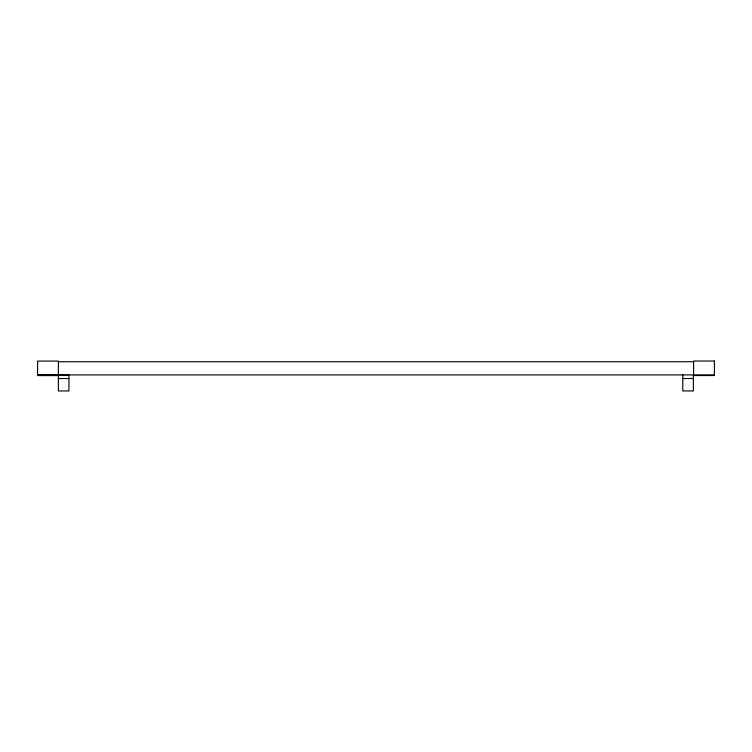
<?xml version="1.0" encoding="UTF-8"?>
<svg xmlns="http://www.w3.org/2000/svg" width="752" height="752" viewBox="0 0 752 752"><rect width="100%" height="100%" fill="white"/><g stroke="black" fill="none" stroke-linecap="round" stroke-linejoin="round"><path stroke-width="1.13" d="M58.412 361.74L693.438 361.74M38.455 374.919L714.4 374.91M37.6 374.966L68.93 374.966L68.93 390.974L58.383 390.974L58.383 361.082L37.6 361.082L37.6 375.577L58.383 375.577M58.383 378.529L68.93 378.529M682.816 378.51L693.363 378.51M693.363 374.947L693.363 390.955L682.816 390.955L682.816 374.947M714.4 361.026L693.617 361.026L693.617 375.53L714.4 375.53L714.4 361.026"/></g></svg>
